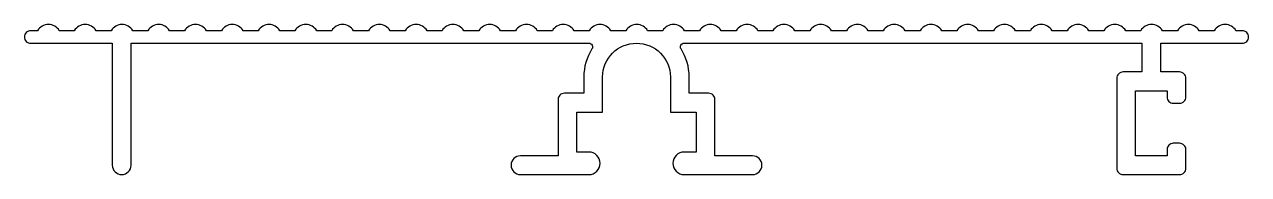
# Model space of a CAD drawing. Extents: x 97.1 to 194.7, y 184.5 to 196.5.
import ezdxf

# ---------------------------------------------------------------- set-up
doc = ezdxf.new("R2010")
doc.units = 0
doc.header["$LTSCALE"] = 15
doc.layers.get('0').update_dxf_attribs({"linetype": 'CONTINUOUS'})

msp = doc.modelspace()

# ---------------------------------------------------------------- linework, layer by layer
at = {"color": 0, "linetype": 'BYBLOCK'}
msp.add_lwpolyline([(152.609, 195.954, 0.57735), (150.877, 195.954), (149.677, 195.954, 0.57735), (147.945, 195.954), (146.745, 195.954, 0.57735), (145.013, 195.954), (143.813, 195.954, 0.57735), (142.081, 195.954), (140.881, 195.954, 0.57735), (139.149, 195.954), (137.949, 195.954, 0.57735), (136.217, 195.954), (135.017, 195.954, 0.57735), (133.285, 195.954), (132.085, 195.954, 0.57735), (130.353, 195.954), (129.153, 195.954, 0.57735), (127.42, 195.954), (126.22, 195.954, 0.57735), (124.488, 195.954), (123.288, 195.954, 0.57735), (121.556, 195.954), (120.356, 195.954, 0.57735), (118.624, 195.954), (117.424, 195.954, 0.57735), (115.692, 195.954), (114.492, 195.954, 0.57735), (112.76, 195.954), (111.56, 195.954, 0.57735), (109.828, 195.954), (108.628, 195.954, 0.57735), (106.896, 195.954), (105.696, 195.954, 0.57735), (103.964, 195.954), (102.764, 195.954, 0.57735), (101.032, 195.954), (99.832, 195.954, 0.57735), (98.1, 195.954), (97.558, 195.954, 0.414214), (97.058, 195.454), (97.058, 195.454, 0.414214), (97.558, 194.954), (104.058, 194.954), (104.058, 185.204, 1), (105.558, 185.204), (105.558, 194.954), (142.051, 194.954, -0.590403), (142.305, 194.494, 0.141569), (141.658, 192.254), (141.658, 190.954), (140.108, 190.954, 0.414214), (139.608, 190.454), (139.608, 185.954), (136.608, 185.954, 1), (136.608, 184.454), (142.058, 184.454, 1), (142.058, 186.254), (141.108, 186.254), (141.108, 189.454), (143.158, 189.454), (143.158, 192.254, -1), (148.558, 192.254), (148.558, 189.454), (150.608, 189.454), (150.608, 186.254), (149.658, 186.254, 1), (149.658, 184.454), (155.108, 184.454, 1), (155.108, 185.954), (152.108, 185.954), (152.108, 190.454, 0.414214), (151.608, 190.954), (150.058, 190.954), (150.058, 192.254, 0.141569), (149.41, 194.494, -0.590403), (149.664, 194.954), (186.158, 194.954), (186.158, 192.654), (184.658, 192.654, 0.414214), (184.158, 192.154), (184.158, 184.954, 0.414214), (184.658, 184.454), (189.158, 184.454, 0.414214), (189.658, 184.954), (189.658, 186.454, 0.414214), (189.158, 186.954), (188.658, 186.954, 0.414214), (188.158, 186.454), (188.158, 185.954), (185.658, 185.954), (185.658, 191.154), (188.158, 191.154), (188.158, 190.654, 0.414214), (188.658, 190.154), (189.158, 190.154, 0.414214), (189.658, 190.654), (189.658, 192.154, 0.414214), (189.158, 192.654), (187.658, 192.654), (187.658, 194.954), (194.158, 194.954, 0.414214), (194.658, 195.454), (194.658, 195.454, 0.414214), (194.158, 195.954), (193.658, 195.954, 0.57735), (191.926, 195.954), (190.726, 195.954, 0.57735), (188.994, 195.954), (187.794, 195.954, 0.57735), (186.062, 195.954), (184.862, 195.954, 0.57735), (183.129, 195.954), (181.929, 195.954, 0.57735), (180.197, 195.954), (178.997, 195.954, 0.57735), (177.265, 195.954), (176.065, 195.954, 0.57735), (174.333, 195.954), (173.133, 195.954, 0.57735), (171.401, 195.954), (170.201, 195.954, 0.57735), (168.469, 195.954), (167.269, 195.954, 0.57735), (165.537, 195.954), (164.337, 195.954, 0.57735), (162.605, 195.954), (161.405, 195.954, 0.57735), (159.673, 195.954), (158.473, 195.954, 0.57735), (156.741, 195.954), (155.541, 195.954, 0.57735), (153.809, 195.954)], format="xyb", close=True, dxfattribs=at)

doc.saveas('drawing.dxf')
